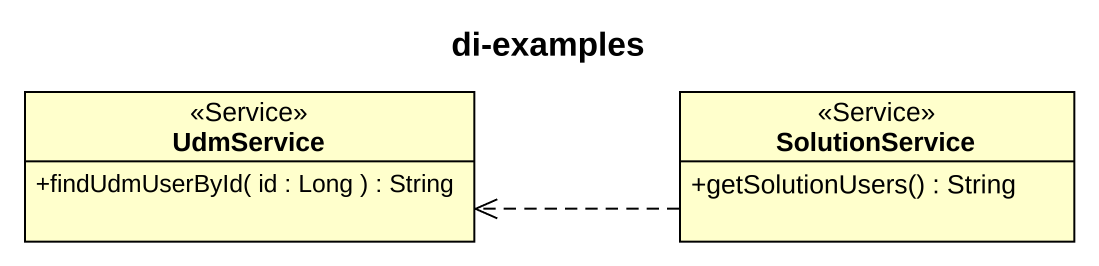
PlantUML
@startuml
title di-examples
hide circle
hide empty members
skinparam classAttributeIconSize 0
class UdmService <<Service>> #FFFFCC {
  +findUdmUserById( id : Long ) : String
}
class SolutionService <<Service>> #FFFFCC {
  +getSolutionUsers() : String
}
SolutionService .left.> UdmService
@enduml
